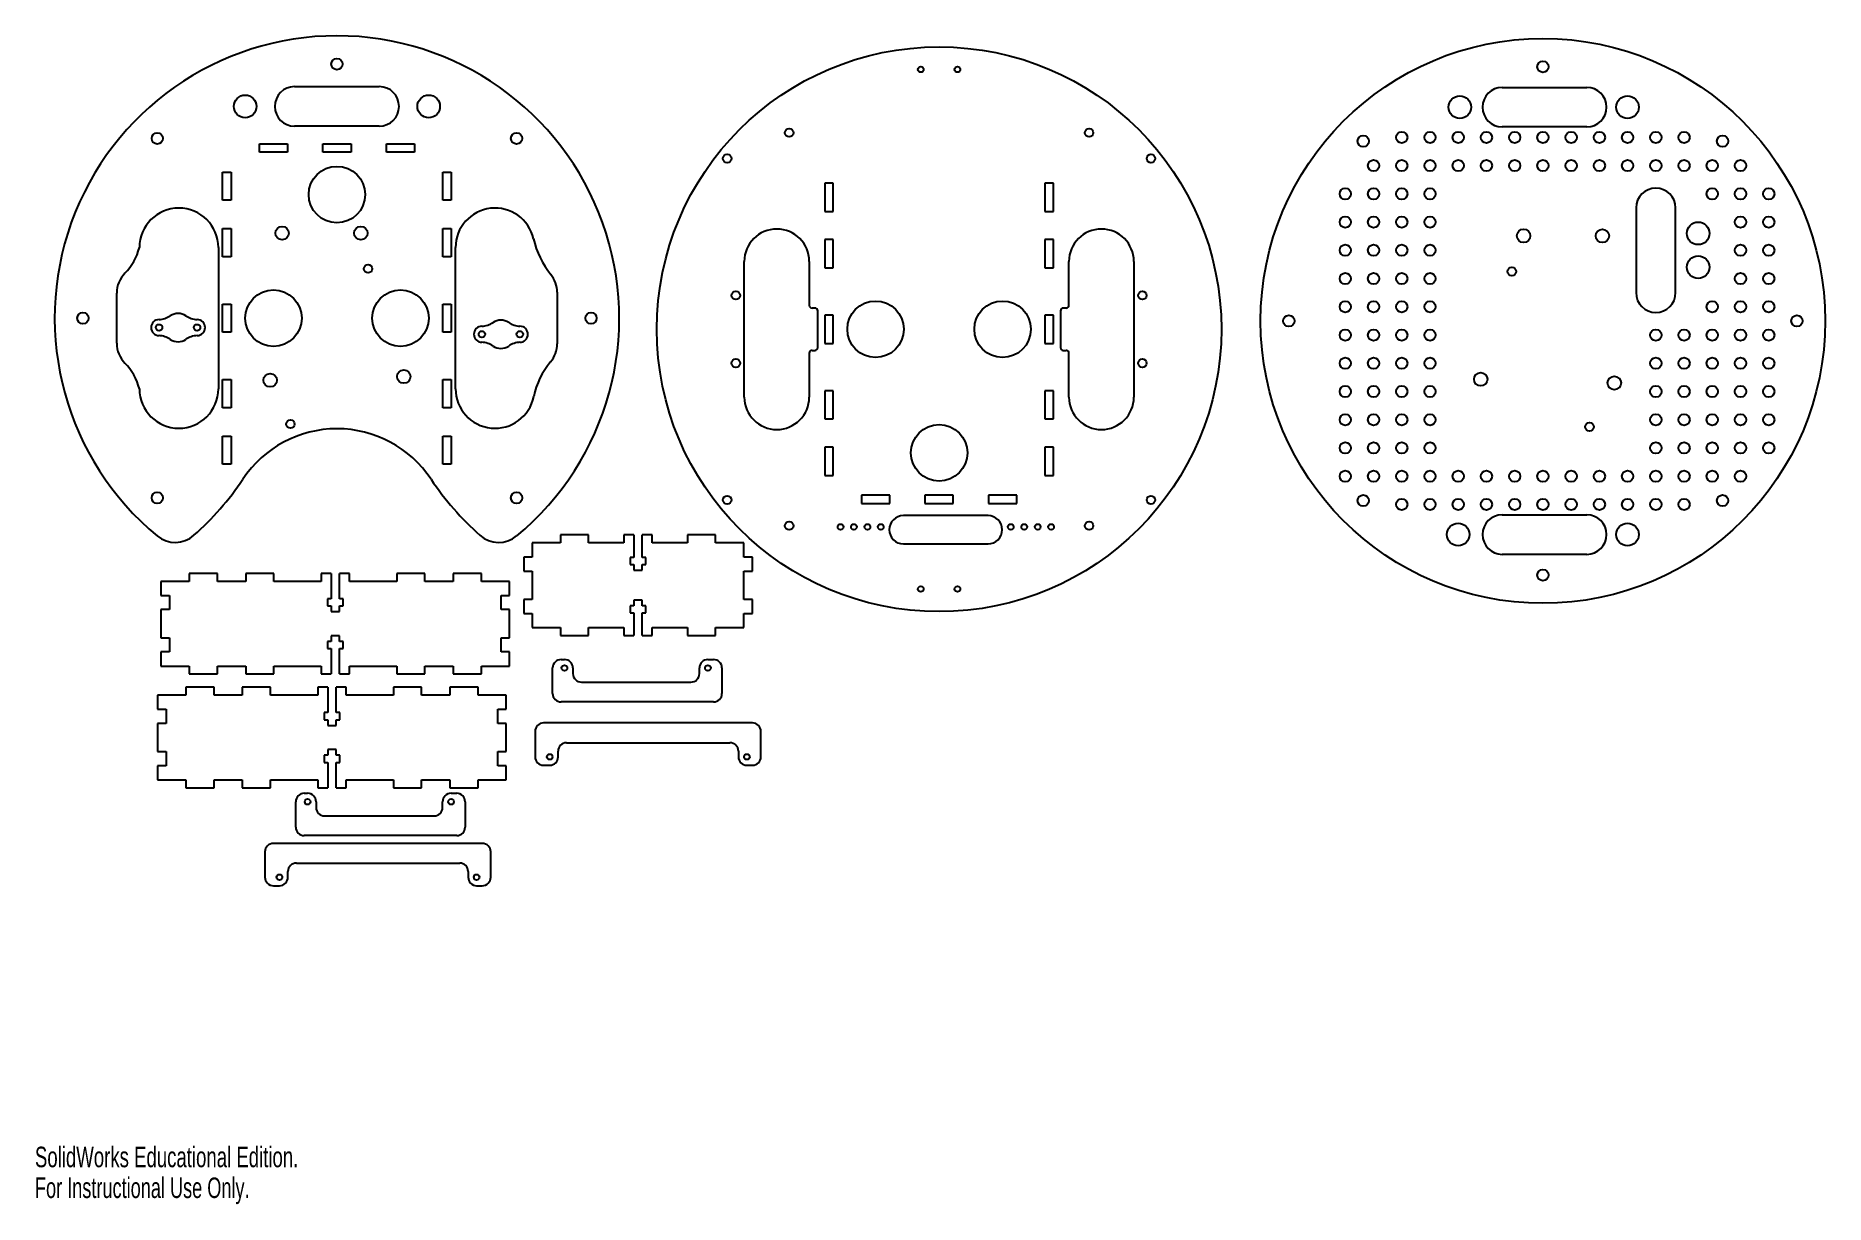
# Model space of a CAD drawing. Extents: x 0 to 634, y 0 to 414.
import ezdxf
from ezdxf.enums import TextEntityAlignment as Align

# ---------------------------------------------------------------- set-up
doc = ezdxf.new("R2010")
doc.units = 0
doc.layers.get('0').update_dxf_attribs({"linetype": 'CONTINUOUS'})

msp = doc.modelspace()

# ---------------------------------------------------------------- linework, layer by layer
at = {"color": 7, "linetype": 'CONTINUOUS'}
for p, q in [((91.99, 395.77), (121.99, 395.77)), ((519.78, 395.48), (549.78, 395.48)), ((121.99, 381.77), (91.99, 381.77)), ((549.78, 381.48), (519.78, 381.48)), ((79.49, 372.52), (79.49, 375.52)), ((79.49, 375.52), (89.49, 375.52)), ((89.49, 375.52), (89.49, 372.52)), ((101.99, 372.52), (101.99, 375.52)), ((101.99, 375.52), (111.99, 375.52)), ((111.99, 375.52), (111.99, 372.52)), ((124.49, 372.52), (124.49, 375.52)), ((124.49, 375.52), (134.49, 375.52)), ((134.49, 375.52), (134.49, 372.52)), ((89.49, 372.52), (79.49, 372.52)), ((111.99, 372.52), (101.99, 372.52)), ((134.49, 372.52), (124.49, 372.52)), ((66.49, 355.52), (66.49, 365.52)), ((66.49, 365.52), (69.49, 365.52)), ((69.49, 365.52), (69.49, 355.52)), ((144.49, 355.52), (144.49, 365.52)), ((144.49, 365.52), (147.49, 365.52)), ((147.49, 365.52), (147.49, 355.52)), ((282.8, 361.59), (279.8, 361.59)), ((279.8, 361.59), (279.8, 351.59)), ((282.8, 351.59), (282.8, 361.59)), ((357.8, 361.59), (357.8, 351.59)), ((360.8, 361.59), (357.8, 361.59)), ((360.8, 351.59), (360.8, 361.59)), ((69.49, 355.52), (66.49, 355.52)), ((147.49, 355.52), (144.49, 355.52)), ((279.8, 351.59), (282.8, 351.59)), ((357.8, 351.59), (360.8, 351.59)), ((567.2, 352.8), (567.2, 322.8)), ((581.2, 322.8), (581.2, 352.8)), ((66.49, 335.52), (66.49, 345.52)), ((66.49, 345.52), (69.49, 345.52)), ((69.49, 345.52), (69.49, 335.52)), ((144.49, 335.52), (144.49, 345.52)), ((144.49, 345.52), (147.49, 345.52)), ((147.49, 345.52), (147.49, 335.52)), ((64.99, 338.77), (64.99, 288.77)), ((148.99, 288.77), (148.99, 338.77)), ((279.8, 341.59), (279.8, 331.59)), ((282.8, 341.59), (279.8, 341.59)), ((282.8, 331.59), (282.8, 341.59)), ((357.8, 341.59), (357.8, 331.59)), ((360.8, 341.59), (357.8, 341.59)), ((360.8, 331.59), (360.8, 341.59)), ((69.49, 335.52), (66.49, 335.52)), ((147.49, 335.52), (144.49, 335.52)), ((251.3, 285.84), (251.3, 333.84)), ((274.3, 333.84), (274.3, 318.34)), ((279.8, 331.59), (282.8, 331.59)), ((357.8, 331.59), (360.8, 331.59)), ((366.3, 318.34), (366.3, 333.84)), ((389.3, 333.84), (389.3, 285.84)), ((28.99, 304.88), (28.99, 322.65)), ((66.49, 308.77), (66.49, 318.77)), ((66.49, 318.77), (69.49, 318.77)), ((69.49, 318.77), (69.49, 308.77)), ((144.49, 308.77), (144.49, 318.77)), ((144.49, 318.77), (147.49, 318.77)), ((147.49, 318.77), (147.49, 308.77)), ((184.99, 322.96), (184.99, 304.73)), ((276.3, 317.34), (275.3, 317.34)), ((365.3, 317.34), (364.3, 317.34)), ((277.3, 303.34), (277.3, 316.34)), ((279.8, 314.84), (279.8, 304.84)), ((282.8, 314.84), (279.8, 314.84)), ((282.8, 304.84), (282.8, 314.84)), ((357.8, 314.84), (357.8, 304.84)), ((360.8, 314.84), (357.8, 314.84)), ((360.8, 304.84), (360.8, 314.84)), ((363.3, 316.34), (363.3, 303.34)), ((69.49, 308.77), (66.49, 308.77)), ((147.49, 308.77), (144.49, 308.77)), ((279.8, 304.84), (282.8, 304.84)), ((357.8, 304.84), (360.8, 304.84)), ((274.3, 301.34), (274.3, 285.84)), ((275.3, 302.34), (276.3, 302.34)), ((364.3, 302.34), (365.3, 302.34)), ((366.3, 285.84), (366.3, 301.34)), ((66.49, 282.02), (66.49, 292.02)), ((66.49, 292.02), (69.49, 292.02)), ((69.49, 292.02), (69.49, 282.02)), ((144.49, 282.02), (144.49, 292.02)), ((144.49, 292.02), (147.49, 292.02)), ((147.49, 292.02), (147.49, 282.02)), ((279.8, 288.09), (279.8, 278.09)), ((282.8, 288.09), (279.8, 288.09)), ((282.8, 278.09), (282.8, 288.09)), ((357.8, 288.09), (357.8, 278.09)), ((360.8, 288.09), (357.8, 288.09)), ((360.8, 278.09), (360.8, 288.09)), ((69.49, 282.02), (66.49, 282.02)), ((147.49, 282.02), (144.49, 282.02)), ((279.8, 278.09), (282.8, 278.09)), ((357.8, 278.09), (360.8, 278.09)), ((66.49, 262.02), (66.49, 272.02)), ((66.49, 272.02), (69.49, 272.02)), ((69.49, 272.02), (69.49, 262.02)), ((144.49, 272.02), (147.49, 272.02)), ((144.49, 262.02), (144.49, 272.02)), ((147.49, 272.02), (147.49, 262.02)), ((282.8, 268.09), (279.8, 268.09)), ((279.8, 268.09), (279.8, 258.09)), ((282.8, 258.09), (282.8, 268.09)), ((357.8, 268.09), (357.8, 258.09)), ((360.8, 268.09), (357.8, 268.09)), ((360.8, 258.09), (360.8, 268.09)), ((69.49, 262.02), (66.49, 262.02)), ((147.49, 262.02), (144.49, 262.02)), ((279.8, 258.09), (282.8, 258.09)), ((357.8, 258.09), (360.8, 258.09)), ((302.8, 251.09), (292.8, 251.09)), ((292.8, 251.09), (292.8, 248.09)), ((292.8, 248.09), (302.8, 248.09)), ((302.8, 248.09), (302.8, 251.09)), ((325.3, 251.09), (315.3, 251.09)), ((315.3, 251.09), (315.3, 248.09)), ((315.3, 248.09), (325.3, 248.09)), ((325.3, 248.09), (325.3, 251.09)), ((347.8, 251.09), (337.8, 251.09)), ((337.8, 251.09), (337.8, 248.09)), ((337.8, 248.09), (347.8, 248.09)), ((347.8, 248.09), (347.8, 251.09)), ((337.64, 243.84), (307.64, 243.84)), ((519.78, 244.13), (549.78, 244.13)), ((186.14, 236.98), (186.14, 234.18)), ((196.14, 236.98), (186.14, 236.98)), ((196.14, 234.18), (196.14, 236.98)), ((208.64, 236.98), (208.64, 234.18)), ((212.14, 236.98), (208.64, 236.98)), ((212.14, 236.98), (212.14, 228.98)), ((215.14, 228.98), (215.14, 236.98)), ((218.64, 236.98), (215.14, 236.98)), ((218.64, 234.18), (218.64, 236.98)), ((231.14, 236.98), (231.14, 234.18)), ((241.14, 236.98), (231.14, 236.98)), ((241.14, 234.18), (241.14, 236.98)), ((173.14, 229.18), (173.14, 224.18)), ((176.14, 229.18), (173.14, 229.18)), ((176.14, 234.18), (176.14, 229.18)), ((186.14, 234.18), (176.14, 234.18)), ((208.64, 234.18), (196.14, 234.18)), ((212.14, 228.98), (210.89, 228.98)), ((210.89, 228.98), (210.89, 226.48)), ((216.39, 228.98), (215.14, 228.98)), ((216.39, 226.48), (216.39, 228.98)), ((231.14, 234.18), (218.64, 234.18)), ((251.14, 234.18), (241.14, 234.18)), ((251.14, 229.18), (251.14, 234.18)), ((254.14, 229.18), (251.14, 229.18)), ((254.14, 224.18), (254.14, 229.18)), ((307.64, 233.84), (337.64, 233.84)), ((549.78, 230.13), (519.78, 230.13)), ((54.65, 223.36), (54.65, 220.56)), ((64.65, 223.36), (54.65, 223.36)), ((64.65, 220.56), (64.65, 223.36)), ((74.65, 223.36), (74.65, 220.56)), ((84.65, 223.36), (74.65, 223.36)), ((84.65, 220.56), (84.65, 223.36)), ((101.4, 223.36), (101.4, 220.56)), ((104.9, 223.36), (101.4, 223.36)), ((104.9, 223.36), (104.9, 214.36)), ((107.9, 214.36), (107.9, 223.36)), ((111.4, 223.36), (107.9, 223.36)), ((111.4, 220.56), (111.4, 223.36)), ((128.15, 223.36), (128.15, 220.56)), ((138.15, 223.36), (128.15, 223.36)), ((138.15, 220.56), (138.15, 223.36)), ((148.15, 223.36), (148.15, 220.56)), ((158.15, 223.36), (148.15, 223.36)), ((158.15, 220.56), (158.15, 223.36)), ((173.14, 224.18), (176.14, 224.18)), ((176.14, 224.18), (176.14, 214.18)), ((210.89, 226.48), (212.14, 226.48)), ((212.14, 226.48), (212.14, 224.48)), ((212.14, 224.48), (215.14, 224.48)), ((215.14, 224.48), (215.14, 226.48)), ((215.14, 226.48), (216.39, 226.48)), ((251.14, 224.18), (254.14, 224.18)), ((251.14, 214.18), (251.14, 224.18)), ((44.65, 220.56), (44.65, 215.56)), ((54.65, 220.56), (44.65, 220.56)), ((44.65, 215.56), (47.65, 215.56)), ((47.65, 215.56), (47.65, 210.56)), ((74.65, 220.56), (64.65, 220.56)), ((101.4, 220.56), (84.65, 220.56)), ((128.15, 220.56), (111.4, 220.56)), ((148.15, 220.56), (138.15, 220.56)), ((168.15, 220.56), (158.15, 220.56)), ((165.15, 215.56), (168.15, 215.56)), ((165.15, 210.56), (165.15, 215.56)), ((168.15, 215.56), (168.15, 220.56)), ((44.65, 210.56), (44.65, 200.56)), ((47.65, 210.56), (44.65, 210.56)), ((103.65, 214.36), (103.65, 211.86)), ((104.9, 214.36), (103.65, 214.36)), ((103.65, 211.86), (104.9, 211.86)), ((104.9, 211.86), (104.9, 209.86)), ((104.9, 209.86), (107.9, 209.86)), ((109.15, 214.36), (107.9, 214.36)), ((107.9, 209.86), (107.9, 211.86)), ((107.9, 211.86), (109.15, 211.86)), ((109.15, 211.86), (109.15, 214.36)), ((168.15, 210.56), (165.15, 210.56)), ((168.15, 200.56), (168.15, 210.56)), ((173.14, 214.18), (173.14, 209.18)), ((176.14, 214.18), (173.14, 214.18)), ((212.14, 211.88), (210.89, 211.88)), ((210.89, 211.88), (210.89, 209.38)), ((210.89, 209.38), (212.14, 209.38)), ((215.14, 213.88), (212.14, 213.88)), ((212.14, 213.88), (212.14, 211.88)), ((212.14, 209.38), (212.14, 201.38)), ((215.14, 211.88), (215.14, 213.88)), ((216.39, 211.88), (215.14, 211.88)), ((215.14, 201.38), (215.14, 209.38)), ((215.14, 209.38), (216.39, 209.38)), ((216.39, 209.38), (216.39, 211.88)), ((254.14, 214.18), (251.14, 214.18)), ((254.14, 209.18), (254.14, 214.18)), ((173.14, 209.18), (176.14, 209.18)), ((176.14, 209.18), (176.14, 204.18)), ((176.14, 204.18), (186.14, 204.18)), ((186.14, 204.18), (186.14, 201.38)), ((196.14, 204.18), (208.64, 204.18)), ((196.14, 201.38), (196.14, 204.18)), ((208.64, 204.18), (208.64, 201.38)), ((218.64, 204.18), (231.14, 204.18)), ((218.64, 201.38), (218.64, 204.18)), ((231.14, 204.18), (231.14, 201.38)), ((241.14, 204.18), (251.14, 204.18)), ((241.14, 201.38), (241.14, 204.18)), ((251.14, 209.18), (254.14, 209.18)), ((251.14, 204.18), (251.14, 209.18)), ((44.65, 200.56), (47.65, 200.56)), ((47.65, 200.56), (47.65, 195.56)), ((104.9, 199.26), (103.65, 199.26)), ((103.65, 199.26), (103.65, 196.76)), ((103.65, 196.76), (104.9, 196.76)), ((107.9, 201.26), (104.9, 201.26)), ((104.9, 201.26), (104.9, 199.26)), ((104.9, 196.76), (104.9, 187.76)), ((107.9, 199.26), (107.9, 201.26)), ((109.15, 199.26), (107.9, 199.26)), ((107.9, 187.76), (107.9, 196.76)), ((107.9, 196.76), (109.15, 196.76)), ((109.15, 196.76), (109.15, 199.26)), ((165.15, 200.56), (168.15, 200.56)), ((165.15, 195.56), (165.15, 200.56)), ((186.14, 201.38), (196.14, 201.38)), ((208.64, 201.38), (212.14, 201.38)), ((215.14, 201.38), (218.64, 201.38)), ((231.14, 201.38), (241.14, 201.38)), ((47.65, 195.56), (44.65, 195.56)), ((44.65, 195.56), (44.65, 190.56)), ((44.65, 190.56), (54.65, 190.56)), ((54.65, 190.56), (54.65, 187.76)), ((64.65, 190.56), (74.65, 190.56)), ((64.65, 187.76), (64.65, 190.56)), ((74.65, 190.56), (74.65, 187.76)), ((84.65, 190.56), (101.4, 190.56)), ((84.65, 187.76), (84.65, 190.56)), ((101.4, 190.56), (101.4, 187.76)), ((111.4, 190.56), (128.15, 190.56)), ((111.4, 187.76), (111.4, 190.56)), ((128.15, 190.56), (128.15, 187.76)), ((138.15, 190.56), (148.15, 190.56)), ((138.15, 187.76), (138.15, 190.56)), ((148.15, 190.56), (148.15, 187.76)), ((158.15, 190.56), (168.15, 190.56)), ((158.15, 187.76), (158.15, 190.56)), ((168.15, 195.56), (165.15, 195.56)), ((168.15, 190.56), (168.15, 195.56)), ((186.39, 192.88), (187.59, 192.88)), ((238.39, 192.88), (240.39, 192.88)), ((54.65, 187.76), (64.65, 187.76)), ((74.65, 187.76), (84.65, 187.76)), ((101.4, 187.76), (104.9, 187.76)), ((107.9, 187.76), (111.4, 187.76)), ((128.15, 187.76), (138.15, 187.76)), ((148.15, 187.76), (158.15, 187.76)), ((183.39, 180.88), (183.39, 189.88)), ((190.59, 189.88), (190.59, 187.88)), ((193.59, 184.88), (232.39, 184.88)), ((235.39, 187.88), (235.39, 189.88)), ((243.39, 189.88), (243.39, 180.88)), ((43.46, 180.26), (43.46, 175.26)), ((53.46, 180.26), (43.46, 180.26)), ((53.46, 183.06), (53.46, 180.26)), ((63.46, 183.06), (53.46, 183.06)), ((63.46, 180.26), (63.46, 183.06)), ((73.46, 180.26), (63.46, 180.26)), ((73.46, 183.06), (73.46, 180.26)), ((83.46, 183.06), (73.46, 183.06)), ((83.46, 180.26), (83.46, 183.06)), ((100.21, 180.26), (83.46, 180.26)), ((100.21, 183.06), (100.21, 180.26)), ((103.71, 183.06), (100.21, 183.06)), ((103.71, 183.06), (103.71, 174.06)), ((106.71, 174.06), (106.71, 183.06)), ((110.21, 183.06), (106.71, 183.06)), ((110.21, 180.26), (110.21, 183.06)), ((126.96, 180.26), (110.21, 180.26)), ((126.96, 183.06), (126.96, 180.26)), ((136.96, 183.06), (126.96, 183.06)), ((136.96, 180.26), (136.96, 183.06)), ((146.96, 180.26), (136.96, 180.26)), ((146.96, 183.06), (146.96, 180.26)), ((156.96, 183.06), (146.96, 183.06)), ((156.96, 180.26), (156.96, 183.06)), ((166.96, 180.26), (156.96, 180.26)), ((166.96, 175.26), (166.96, 180.26)), ((240.39, 177.88), (186.39, 177.88)), ((43.46, 175.26), (46.46, 175.26)), ((46.46, 175.26), (46.46, 170.26)), ((102.46, 174.06), (102.46, 171.56)), ((103.71, 174.06), (102.46, 174.06)), ((102.46, 171.56), (103.71, 171.56)), ((103.71, 171.56), (103.71, 169.56)), ((107.96, 174.06), (106.71, 174.06)), ((106.71, 169.56), (106.71, 171.56)), ((106.71, 171.56), (107.96, 171.56)), ((107.96, 171.56), (107.96, 174.06)), ((163.96, 175.26), (166.96, 175.26)), ((163.96, 170.26), (163.96, 175.26)), ((43.46, 170.26), (43.46, 160.26)), ((46.46, 170.26), (43.46, 170.26)), ((103.71, 169.56), (106.71, 169.56)), ((166.96, 170.26), (163.96, 170.26)), ((166.96, 160.26), (166.96, 170.26)), ((177.2, 167.42), (177.2, 158.42)), ((254.2, 170.42), (180.2, 170.42)), ((257.2, 158.42), (257.2, 167.42)), ((43.46, 160.26), (46.46, 160.26)), ((46.46, 160.26), (46.46, 155.26)), ((103.71, 158.96), (102.46, 158.96)), ((102.46, 158.96), (102.46, 156.46)), ((106.71, 160.96), (103.71, 160.96)), ((103.71, 160.96), (103.71, 158.96)), ((106.71, 158.96), (106.71, 160.96)), ((107.96, 158.96), (106.71, 158.96)), ((107.96, 156.46), (107.96, 158.96)), ((163.96, 160.26), (166.96, 160.26)), ((163.96, 155.26), (163.96, 160.26)), ((185.35, 158.42), (185.35, 160.42)), ((188.35, 163.42), (246.2, 163.42)), ((249.2, 160.42), (249.2, 158.42)), ((46.46, 155.26), (43.46, 155.26)), ((43.46, 155.26), (43.46, 150.26)), ((102.46, 156.46), (103.71, 156.46)), ((103.71, 156.46), (103.71, 147.46)), ((106.71, 147.46), (106.71, 156.46)), ((106.71, 156.46), (107.96, 156.46)), ((166.96, 155.26), (163.96, 155.26)), ((166.96, 150.26), (166.96, 155.26)), ((180.2, 155.42), (182.35, 155.42)), ((252.2, 155.42), (254.2, 155.42)), ((43.46, 150.26), (53.46, 150.26)), ((53.46, 150.26), (53.46, 147.46)), ((53.46, 147.46), (63.46, 147.46)), ((63.46, 150.26), (73.46, 150.26)), ((63.46, 147.46), (63.46, 150.26)), ((73.46, 150.26), (73.46, 147.46)), ((73.46, 147.46), (83.46, 147.46)), ((83.46, 150.26), (100.21, 150.26)), ((83.46, 147.46), (83.46, 150.26)), ((100.21, 150.26), (100.21, 147.46)), ((100.21, 147.46), (103.71, 147.46)), ((106.71, 147.46), (110.21, 147.46)), ((110.21, 150.26), (126.96, 150.26)), ((110.21, 147.46), (110.21, 150.26)), ((126.96, 150.26), (126.96, 147.46)), ((126.96, 147.46), (136.96, 147.46)), ((136.96, 150.26), (146.96, 150.26)), ((136.96, 147.46), (136.96, 150.26)), ((146.96, 150.26), (146.96, 147.46)), ((146.96, 147.46), (156.96, 147.46)), ((156.96, 150.26), (166.96, 150.26)), ((156.96, 147.46), (156.96, 150.26)), ((92.4, 133.51), (92.4, 142.51)), ((95.4, 145.51), (96.6, 145.51)), ((99.6, 142.51), (99.6, 140.51)), ((144.4, 140.51), (144.4, 142.51)), ((147.4, 145.51), (149.4, 145.51)), ((152.4, 142.51), (152.4, 133.51)), ((102.6, 137.51), (141.4, 137.51)), ((158.47, 127.78), (84.47, 127.78)), ((149.4, 130.51), (95.4, 130.51)), ((81.47, 124.78), (81.47, 115.78)), ((92.62, 120.78), (150.47, 120.78)), ((161.47, 115.78), (161.47, 124.78)), ((89.62, 115.78), (89.62, 117.78)), ((153.47, 117.78), (153.47, 115.78)), ((84.47, 112.78), (86.62, 112.78)), ((156.47, 112.78), (158.47, 112.78))]:
    msp.add_line(p, q, dxfattribs=at)
for centre, radius in [((534.2, 312.8), 100), ((106.99, 403.77), 2), ((320.3, 309.84), 100), ((313.8, 401.84), 1), ((326.8, 401.84), 1), ((534.2, 402.8), 2), ((74.49, 388.77), 4), ((139.49, 388.77), 4), ((504.78, 388.48), 4), ((564.2, 388.48), 4), ((267.18, 379.44), 1.5), ((373.42, 379.44), 1.5), ((43.35, 377.41), 2), ((170.63, 377.41), 2), ((470.56, 376.44), 2), ((484.2, 377.8), 2), ((494.2, 377.8), 2), ((504.2, 377.8), 2), ((514.2, 377.8), 2), ((524.2, 377.8), 2), ((534.2, 377.8), 2), ((544.2, 377.8), 2), ((554.2, 377.8), 2), ((564.2, 377.8), 2), ((574.2, 377.8), 2), ((584.2, 377.8), 2), ((597.84, 376.44), 2), ((245.24, 370.3), 1.5), ((395.36, 370.3), 1.5), ((474.2, 367.8), 2), ((484.2, 367.8), 2), ((494.2, 367.8), 2), ((504.2, 367.8), 2), ((514.2, 367.8), 2), ((524.2, 367.8), 2), ((534.2, 367.8), 2), ((544.2, 367.8), 2), ((554.2, 367.8), 2), ((564.2, 367.8), 2), ((574.2, 367.8), 2), ((584.2, 367.8), 2), ((594.2, 367.8), 2), ((604.2, 367.8), 2), ((106.99, 357.52), 10), ((464.2, 357.8), 2), ((474.2, 357.8), 2), ((484.2, 357.8), 2), ((494.2, 357.8), 2), ((594.2, 357.8), 2), ((604.2, 357.8), 2), ((614.2, 357.8), 2), ((464.2, 347.8), 2), ((474.2, 347.8), 2), ((484.2, 347.8), 2), ((494.2, 347.8), 2), ((604.2, 347.8), 2), ((614.2, 347.8), 2), ((87.55, 343.88), 2.38), ((115.45, 343.88), 2.38), ((527.36, 342.92), 2.38), ((555.26, 342.92), 2.37), ((589.2, 343.8), 4), ((464.2, 337.8), 2), ((474.2, 337.8), 2), ((484.2, 337.8), 2), ((494.2, 337.8), 2), ((604.2, 337.8), 2), ((614.2, 337.8), 2), ((117.99, 331.27), 1.5), ((464.2, 327.8), 2), ((474.2, 327.8), 2), ((484.2, 327.8), 2), ((494.2, 327.8), 2), ((523.2, 330.3), 1.5), ((589.2, 331.8), 4), ((604.2, 327.8), 2), ((614.2, 327.8), 2), ((84.49, 313.77), 10), ((129.49, 313.77), 10), ((248.3, 321.84), 1.5), ((392.3, 321.84), 1.5), ((297.8, 309.84), 10), ((342.8, 309.84), 10), ((464.2, 317.8), 2), ((474.2, 317.8), 2), ((484.2, 317.8), 2), ((494.2, 317.8), 2), ((594.2, 317.8), 2), ((604.2, 317.8), 2), ((614.2, 317.8), 2), ((16.99, 313.77), 2), ((43.97, 310.43), 1.14), ((57.43, 310.43), 1.14), ((196.99, 313.77), 2), ((444.2, 312.8), 2), ((624.2, 312.8), 2), ((158.33, 308.06), 1.14), ((171.79, 308.06), 1.14), ((464.2, 307.8), 2), ((474.2, 307.8), 2), ((484.2, 307.8), 2), ((494.2, 307.8), 2), ((574.2, 307.8), 2), ((584.2, 307.8), 2), ((594.2, 307.8), 2), ((604.2, 307.8), 2), ((614.2, 307.8), 2), ((248.3, 297.84), 1.5), ((392.3, 297.84), 1.5), ((464.2, 297.8), 2), ((474.2, 297.8), 2), ((484.2, 297.8), 2), ((494.2, 297.8), 2), ((574.2, 297.8), 2), ((584.2, 297.8), 2), ((594.2, 297.8), 2), ((604.2, 297.8), 2), ((614.2, 297.8), 2), ((83.33, 291.78), 2.38), ((130.65, 293.08), 2.38), ((512.16, 292.12), 2.37), ((559.49, 290.82), 2.38), ((464.2, 287.8), 2), ((474.2, 287.8), 2), ((484.2, 287.8), 2), ((494.2, 287.8), 2), ((574.2, 287.8), 2), ((584.2, 287.8), 2), ((594.2, 287.8), 2), ((604.2, 287.8), 2), ((614.2, 287.8), 2), ((464.2, 277.8), 2), ((474.2, 277.8), 2), ((484.2, 277.8), 2), ((494.2, 277.8), 2), ((574.2, 277.8), 2), ((584.2, 277.8), 2), ((594.2, 277.8), 2), ((604.2, 277.8), 2), ((614.2, 277.8), 2), ((90.49, 276.27), 1.5), ((320.3, 266.09), 10), ((550.7, 275.3), 1.5), ((464.2, 267.8), 2), ((474.2, 267.8), 2), ((484.2, 267.8), 2), ((494.2, 267.8), 2), ((574.2, 267.8), 2), ((584.2, 267.8), 2), ((594.2, 267.8), 2), ((604.2, 267.8), 2), ((614.2, 267.8), 2), ((464.2, 257.8), 2), ((474.2, 257.8), 2), ((484.2, 257.8), 2), ((494.2, 257.8), 2), ((504.2, 257.8), 2), ((514.2, 257.8), 2), ((524.2, 257.8), 2), ((534.2, 257.8), 2), ((544.2, 257.8), 2), ((554.2, 257.8), 2), ((564.2, 257.8), 2), ((574.2, 257.8), 2), ((584.2, 257.8), 2), ((594.2, 257.8), 2), ((604.2, 257.8), 2), ((43.35, 250.13), 2), ((170.63, 250.13), 2), ((245.24, 249.38), 1.5), ((395.36, 249.38), 1.5), ((470.56, 249.16), 2), ((484.2, 247.8), 2), ((494.2, 247.8), 2), ((504.2, 247.8), 2), ((514.2, 247.8), 2), ((524.2, 247.8), 2), ((534.2, 247.8), 2), ((544.2, 247.8), 2), ((554.2, 247.8), 2), ((564.2, 247.8), 2), ((574.2, 247.8), 2), ((584.2, 247.8), 2), ((597.84, 249.16), 2), ((267.18, 240.25), 1.5), ((373.42, 240.25), 1.5), ((504.2, 237.13), 4), ((564.2, 237.13), 4), ((285.38, 239.84), 1), ((290.12, 239.84), 1), ((294.9, 239.84), 1), ((299.65, 239.84), 1), ((345.7, 239.84), 1), ((350.45, 239.84), 1), ((355.23, 239.84), 1), ((359.97, 239.84), 1), ((534.2, 222.8), 2), ((313.8, 217.84), 1), ((326.8, 217.84), 1), ((187.59, 189.88), 1), ((238.39, 189.88), 1), ((182.35, 158.42), 1), ((252.2, 158.42), 1), ((96.6, 142.51), 1), ((147.4, 142.51), 1), ((86.62, 115.78), 1), ((156.47, 115.78), 1)]:
    msp.add_circle(centre, radius, dxfattribs=at)
for centre, radius, start, end in [((106.99, 313.77), 100, 309.53948, 230.46052), ((91.99, 388.77), 7, 90, 270), ((121.99, 388.77), 7, 270, 90), ((519.78, 388.48), 7, 90, 270), ((549.78, 388.48), 7, 270, 90), ((574.2, 352.8), 7, 0, 180), ((50.99, 338.77), 14, 360, 180), ((162.99, 338.77), 14, 12.89006, 180), ((262.8, 333.84), 11.5, 0, 180), ((377.8, 333.84), 11.5, 0, 180), ((17.6, 343.69), 20, 315.46571, 345.75359), ((207.14, 348.87), 31.3, 192.89006, 218.86414), ((38.99, 322.65), 10, 135.46571, 180), ((174.99, 322.96), 10, 0, 38.86414), ((275.3, 318.34), 1, 180, 270), ((276.3, 316.34), 1, 0, 90), ((364.3, 316.34), 1, 90, 180), ((365.3, 318.34), 1, 270, 0), ((574.2, 322.8), 7, 180, 0), ((43.97, 310.43), 2.84, 90, 270), ((43.5, 321.26), 8, 273.33495, 303.61214), ((50.7, 310.43), 5, 56.38786, 123.61214), ((57.9, 321.26), 8, 236.38786, 266.66505), ((57.43, 310.43), 2.84, 270, 90), ((158.33, 308.06), 2.84, 90, 270), ((157.86, 318.89), 8, 273.33495, 303.61214), ((165.06, 308.06), 5, 56.38786, 123.61214), ((172.25, 318.89), 8, 236.38786, 266.66505), ((171.79, 308.06), 2.84, 270, 90), ((38.99, 304.88), 10, 180, 224.53429), ((43.5, 299.61), 8, 56.38786, 86.66505), ((50.7, 310.43), 5, 236.38786, 303.61214), ((57.9, 299.61), 8, 93.33495, 123.61214), ((157.86, 297.24), 8, 56.38786, 86.66505), ((172.25, 297.24), 8, 93.33495, 123.61214), ((174.99, 304.73), 10, 319.97558, 0), ((165.06, 308.06), 5, 236.38786, 303.61214), ((203.86, 280.49), 27.7, 139.97558, 168.55084), ((275.3, 301.34), 1, 90, 180), ((276.3, 303.34), 1, 270, 0), ((364.3, 303.34), 1, 180, 270), ((365.3, 301.34), 1, 0, 90), ((17.6, 283.84), 20, 14.24641, 44.53429), ((50.99, 288.77), 14, 180, 360), ((162.99, 288.77), 14, 180, 348.55084), ((262.8, 285.84), 11.5, 180, 0), ((377.8, 285.84), 11.5, 180, 0), ((106.99, 234.55), 40.05, 33.67664, 146.32336), ((-11.47, 313.48), 102.29, 311.50366, 326.32336), ((225.44, 313.48), 102.29, 213.67664, 228.49634), ((307.64, 238.84), 5, 90, 270), ((337.64, 238.84), 5, 270, 90), ((519.78, 237.13), 7, 90, 270), ((549.78, 237.13), 7, 270, 90), ((49.69, 244.36), 10, 230.46052, 311.50366), ((164.28, 244.36), 10, 228.49634, 309.53948), ((186.39, 189.88), 3, 90, 180), ((187.59, 189.88), 3, 0, 90), ((238.39, 189.88), 3, 90, 180), ((240.39, 189.88), 3, 0, 90), ((193.59, 187.88), 3, 180, 270), ((232.39, 187.88), 3, 270, 0), ((186.39, 180.88), 3, 180, 270), ((240.39, 180.88), 3, 270, 0), ((180.2, 167.42), 3, 90, 180), ((254.2, 167.42), 3, 0, 90), ((188.35, 160.42), 3, 90, 180), ((246.2, 160.42), 3, 0, 90), ((180.2, 158.42), 3, 180, 270), ((182.35, 158.42), 3, 270, 0), ((252.2, 158.42), 3, 180, 270), ((254.2, 158.42), 3, 270, 0), ((95.4, 142.51), 3, 90, 180), ((96.6, 142.51), 3, 0, 90), ((102.6, 140.51), 3, 180, 270), ((141.4, 140.51), 3, 270, 0), ((147.4, 142.51), 3, 90, 180), ((149.4, 142.51), 3, 0, 90), ((95.4, 133.51), 3, 180, 270), ((149.4, 133.51), 3, 270, 0), ((84.47, 124.78), 3, 90, 180), ((158.47, 124.78), 3, 0, 90), ((92.62, 117.78), 3, 90, 180), ((150.47, 117.78), 3, 0, 90), ((84.47, 115.78), 3, 180, 270), ((86.62, 115.78), 3, 270, 0), ((156.47, 115.78), 3, 180, 270), ((158.47, 115.78), 3, 270, 0)]:
    msp.add_arc(centre, radius, start, end, dxfattribs=at)

# ---------------------------------------------------------------- texts
for s, width, p in [('SolidWorks Educational Edition.', 0.677419, (0, 10.9)), ('For Instructional Use Only.', 0.661111, (0, 0))]:
    msp.add_text(s, height=7.266, dxfattribs=dict(at, width=width)).set_placement(p, align=Align.BOTTOM_LEFT)

doc.saveas('drawing.dxf')
